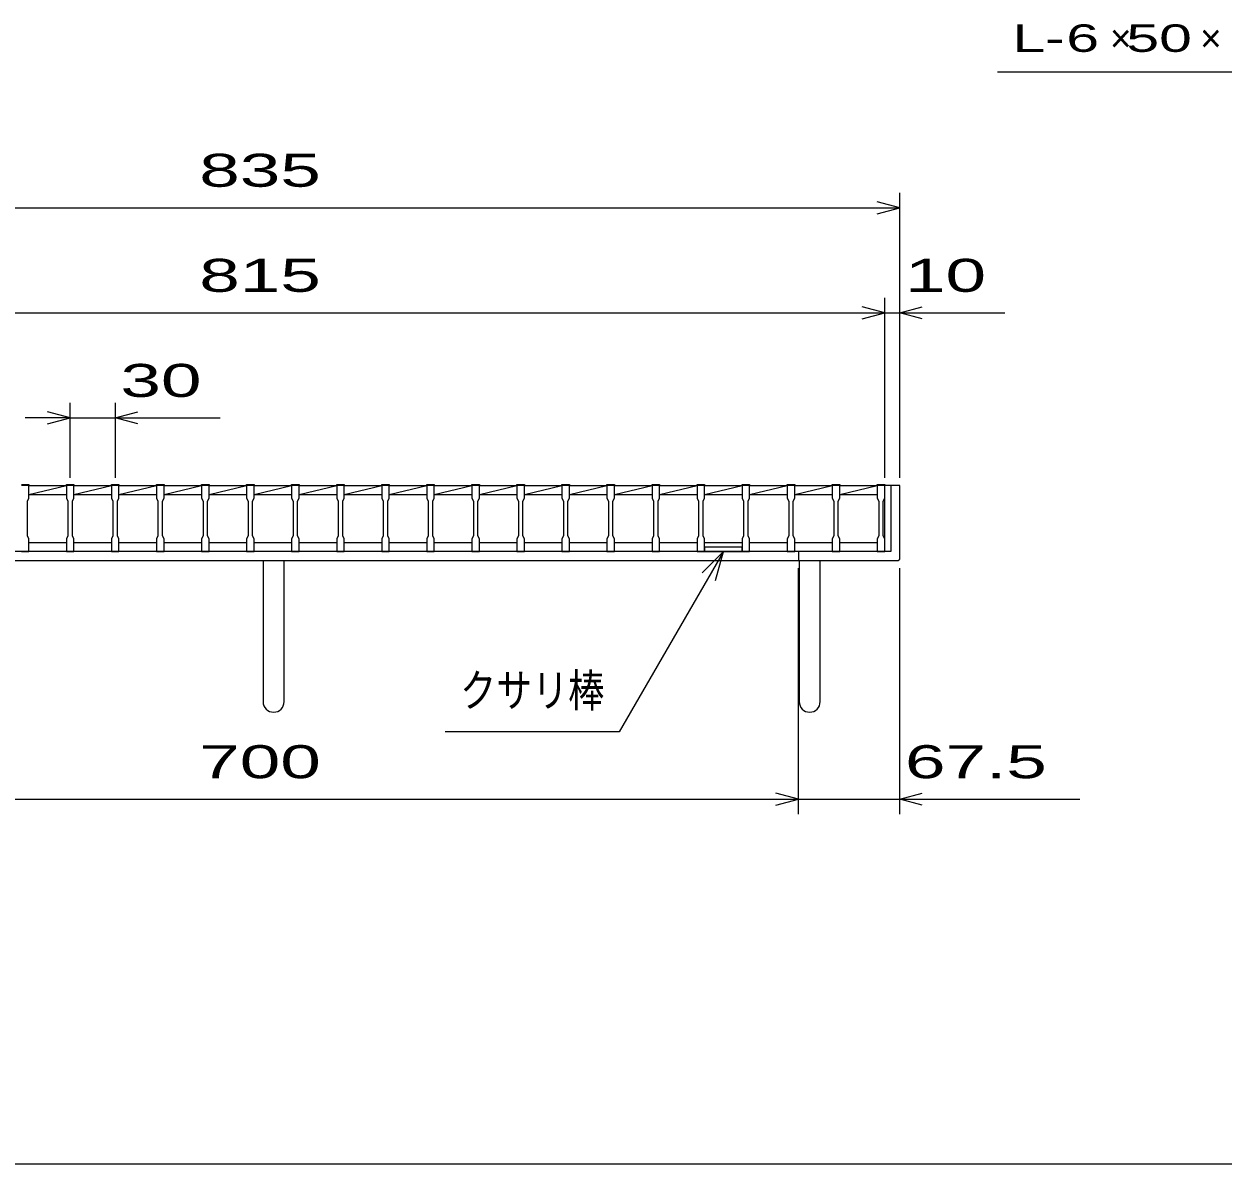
# Model space of a CAD drawing. Units: millimetres, scale not verified. Extents: x -1820 to 1731, y -1282 to 1054.
# Drawn here: x -1087 to -289, y -1146 to -387 of the extents above; entities that cross this region are included whole.
import ezdxf
from ezdxf.enums import TextEntityAlignment as Align

# ---------------------------------------------------------------- set-up
doc = ezdxf.new("R2010")
doc.units = ezdxf.units.MM
doc.header["$LTSCALE"] = 10
for name, color, linetype, lineweight in [('0_2', 150, 'Continuous', 25), ('16', 3, 'Continuous', 25), ('19', 6, 'Continuous', 25), ('22', 4, 'Continuous', 25)]:
    doc.layers.add(name, color=color, linetype=linetype, lineweight=lineweight)
doc.styles.add('ベクトル', font='')
doc.styles.get('ベクトル').set_extended_font_data('ベクトル')

msp = doc.modelspace()

# ---------------------------------------------------------------- linework, layer by layer
at = {"layer": '0_2'}
msp.add_line((1731, -1146.5), (-1729, -1146.5), dxfattribs=at)
at = {"layer": '16'}
for p, q in [((-1089, -693.8), (-1084, -693.8)), ((-1084, -694.5), (-1089, -694.5)), ((-1084, -693.8), (-1084, -694.5)), ((-1084, -703), (-1084, -694.5)), ((-1084, -694.5), (-1059, -694.5)), ((-1084, -700.5), (-1059, -694.5)), ((-1059, -694.5), (-1059, -693.8)), ((-1059, -693.8), (-1054, -693.8)), ((-1059, -694.5), (-1059, -703)), ((-1054, -694.5), (-1059, -694.5)), ((-1054, -693.8), (-1054, -694.5)), ((-1054, -703), (-1054, -694.5)), ((-1054, -694.5), (-1029, -694.5)), ((-1054, -700.5), (-1029, -694.5)), ((-1029, -694.5), (-1029, -693.8)), ((-1029, -693.8), (-1024, -693.8)), ((-1029, -694.5), (-1029, -703)), ((-1024, -694.5), (-1029, -694.5)), ((-1024, -693.8), (-1024, -694.5)), ((-1024, -703), (-1024, -694.5)), ((-1024, -694.5), (-999, -694.5)), ((-1024, -700.5), (-999, -694.5)), ((-999, -694.5), (-999, -693.8)), ((-999, -693.8), (-994, -693.8)), ((-999, -694.5), (-999, -703)), ((-994, -694.5), (-999, -694.5)), ((-994, -693.8), (-994, -694.5)), ((-994, -703), (-994, -694.5)), ((-994, -694.5), (-969, -694.5)), ((-994, -700.5), (-969, -694.5)), ((-969, -694.5), (-969, -693.8)), ((-969, -693.8), (-964, -693.8)), ((-969, -694.5), (-969, -703)), ((-964, -694.5), (-969, -694.5)), ((-964, -693.8), (-964, -694.5)), ((-964, -703), (-964, -694.5)), ((-964, -694.5), (-939, -694.5)), ((-964, -700.5), (-939, -694.5)), ((-939, -694.5), (-939, -693.8)), ((-939, -693.8), (-934, -693.8)), ((-939, -694.5), (-939, -703)), ((-934, -694.5), (-939, -694.5)), ((-934, -693.8), (-934, -694.5)), ((-934, -703), (-934, -694.5)), ((-934, -694.5), (-909, -694.5)), ((-934, -700.5), (-909, -694.5)), ((-909, -694.5), (-909, -693.8)), ((-909, -693.8), (-904, -693.8)), ((-909, -694.5), (-909, -703)), ((-904, -694.5), (-909, -694.5)), ((-904, -693.8), (-904, -694.5)), ((-904, -703), (-904, -694.5)), ((-904, -694.5), (-879, -694.5)), ((-904, -700.5), (-879, -694.5)), ((-879, -694.5), (-879, -693.8)), ((-879, -693.8), (-874, -693.8)), ((-879, -694.5), (-879, -703)), ((-874, -694.5), (-879, -694.5)), ((-874, -693.8), (-874, -694.5)), ((-874, -703), (-874, -694.5)), ((-874, -694.5), (-849, -694.5)), ((-874, -700.5), (-849, -694.5)), ((-849, -694.5), (-849, -693.8)), ((-849, -693.8), (-844, -693.8)), ((-849, -694.5), (-849, -703)), ((-844, -694.5), (-849, -694.5)), ((-844, -693.8), (-844, -694.5)), ((-844, -703), (-844, -694.5)), ((-844, -694.5), (-819, -694.5)), ((-844, -700.5), (-819, -694.5)), ((-819, -694.5), (-819, -693.8)), ((-819, -693.8), (-814, -693.8)), ((-819, -694.5), (-819, -703)), ((-814, -694.5), (-819, -694.5)), ((-814, -693.8), (-814, -694.5)), ((-814, -703), (-814, -694.5)), ((-814, -694.5), (-789, -694.5)), ((-814, -700.5), (-789, -694.5)), ((-789, -694.5), (-789, -693.8)), ((-789, -693.8), (-784, -693.8)), ((-789, -694.5), (-789, -703)), ((-784, -694.5), (-789, -694.5)), ((-784, -693.8), (-784, -694.5)), ((-784, -703), (-784, -694.5)), ((-784, -694.5), (-759, -694.5)), ((-784, -700.5), (-759, -694.5)), ((-759, -694.5), (-759, -693.8)), ((-759, -693.8), (-754, -693.8)), ((-759, -694.5), (-759, -703)), ((-754, -694.5), (-759, -694.5)), ((-754, -693.8), (-754, -694.5)), ((-754, -703), (-754, -694.5)), ((-754, -694.5), (-729, -694.5)), ((-754, -700.5), (-729, -694.5)), ((-729, -694.5), (-729, -693.8)), ((-729, -693.8), (-724, -693.8)), ((-729, -694.5), (-729, -703)), ((-724, -694.5), (-729, -694.5)), ((-724, -693.8), (-724, -694.5)), ((-724, -703), (-724, -694.5)), ((-724, -694.5), (-699, -694.5)), ((-724, -700.5), (-699, -694.5)), ((-699, -694.5), (-699, -693.8)), ((-699, -693.8), (-694, -693.8)), ((-699, -694.5), (-699, -703)), ((-694, -694.5), (-699, -694.5)), ((-694, -693.8), (-694, -694.5)), ((-694, -703), (-694, -694.5)), ((-694, -694.5), (-669, -694.5)), ((-694, -700.5), (-669, -694.5)), ((-669, -694.5), (-669, -693.8)), ((-669, -693.8), (-664, -693.8)), ((-669, -694.5), (-669, -703)), ((-664, -694.5), (-669, -694.5)), ((-664, -693.8), (-664, -694.5)), ((-664, -703), (-664, -694.5)), ((-664, -694.5), (-639, -694.5)), ((-664, -700.5), (-639, -694.5)), ((-639, -694.5), (-639, -693.8)), ((-639, -693.8), (-634, -693.8)), ((-639, -694.5), (-639, -703)), ((-634, -694.5), (-639, -694.5)), ((-634, -693.8), (-634, -694.5)), ((-634, -703), (-634, -694.5)), ((-634, -694.5), (-609, -694.5)), ((-634, -700.5), (-609, -694.5)), ((-609, -694.5), (-609, -693.8)), ((-609, -693.8), (-604, -693.8)), ((-609, -694.5), (-609, -703)), ((-604, -694.5), (-609, -694.5)), ((-604, -693.8), (-604, -694.5)), ((-604, -703), (-604, -694.5)), ((-604, -694.5), (-579, -694.5)), ((-604, -700.5), (-579, -694.5)), ((-579, -694.5), (-579, -693.8)), ((-579, -693.8), (-574, -693.8)), ((-579, -694.5), (-579, -703)), ((-574, -694.5), (-579, -694.5)), ((-574, -693.8), (-574, -694.5)), ((-574, -703), (-574, -694.5)), ((-574, -694.5), (-549, -694.5)), ((-574, -700.5), (-549, -694.5)), ((-549, -694.5), (-549, -693.8)), ((-549, -693.8), (-544, -693.8)), ((-549, -694.5), (-549, -703)), ((-544, -694.5), (-549, -694.5)), ((-544, -693.8), (-544, -694.5)), ((-544, -703), (-544, -694.5)), ((-544, -694.5), (-519, -694.5)), ((-544, -700.5), (-519, -694.5)), ((-519, -694.5), (-519, -693.8)), ((-519, -693.8), (-514, -693.8)), ((-519, -694.5), (-519, -703)), ((-514, -694.5), (-519, -694.5)), ((-514, -693.8), (-514, -694.5)), ((-514, -703), (-514, -694.5)), ((-514, -732.5), (-514, -694.5)), ((-1084, -700.5), (-1059, -700.5)), ((-1054, -700.5), (-1029, -700.5)), ((-1024, -700.5), (-999, -700.5)), ((-994, -700.5), (-969, -700.5)), ((-964, -700.5), (-939, -700.5)), ((-934, -700.5), (-909, -700.5)), ((-904, -700.5), (-879, -700.5)), ((-874, -700.5), (-849, -700.5)), ((-844, -700.5), (-819, -700.5)), ((-814, -700.5), (-789, -700.5)), ((-784, -700.5), (-759, -700.5)), ((-754, -700.5), (-729, -700.5)), ((-724, -700.5), (-699, -700.5)), ((-694, -700.5), (-669, -700.5)), ((-664, -700.5), (-639, -700.5)), ((-634, -700.5), (-609, -700.5)), ((-604, -700.5), (-579, -700.5)), ((-574, -700.5), (-549, -700.5)), ((-544, -700.5), (-519, -700.5)), ((-1085, -705), (-1084, -703)), ((-1085, -728), (-1085, -705)), ((-1059, -703), (-1058, -705)), ((-1058, -705), (-1058, -728)), ((-1055, -705), (-1054, -703)), ((-1055, -728), (-1055, -705)), ((-1029, -703), (-1028, -705)), ((-1028, -705), (-1028, -728)), ((-1025, -705), (-1024, -703)), ((-1025, -728), (-1025, -705)), ((-999, -703), (-998, -705)), ((-998, -705), (-998, -728)), ((-995, -705), (-994, -703)), ((-995, -728), (-995, -705)), ((-969, -703), (-968, -705)), ((-968, -705), (-968, -728)), ((-965, -705), (-964, -703)), ((-965, -728), (-965, -705)), ((-939, -703), (-938, -705)), ((-938, -705), (-938, -728)), ((-935, -705), (-934, -703)), ((-935, -728), (-935, -705)), ((-909, -703), (-908, -705)), ((-908, -705), (-908, -728)), ((-905, -705), (-904, -703)), ((-905, -728), (-905, -705)), ((-879, -703), (-878, -705)), ((-878, -705), (-878, -728)), ((-875, -705), (-874, -703)), ((-875, -728), (-875, -705)), ((-849, -703), (-848, -705)), ((-848, -705), (-848, -728)), ((-845, -705), (-844, -703)), ((-845, -728), (-845, -705)), ((-819, -703), (-818, -705)), ((-818, -705), (-818, -728)), ((-815, -705), (-814, -703)), ((-815, -728), (-815, -705)), ((-789, -703), (-788, -705)), ((-788, -705), (-788, -728)), ((-785, -705), (-784, -703)), ((-785, -728), (-785, -705)), ((-759, -703), (-758, -705)), ((-758, -705), (-758, -728)), ((-755, -705), (-754, -703)), ((-755, -728), (-755, -705)), ((-729, -703), (-728, -705)), ((-728, -705), (-728, -728)), ((-725, -705), (-724, -703)), ((-725, -728), (-725, -705)), ((-699, -703), (-698, -705)), ((-698, -705), (-698, -728)), ((-695, -705), (-694, -703)), ((-695, -728), (-695, -705)), ((-669, -703), (-668, -705)), ((-668, -705), (-668, -728)), ((-665, -705), (-664, -703)), ((-665, -728), (-665, -705)), ((-639, -703), (-638, -705)), ((-638, -705), (-638, -728)), ((-635, -705), (-634, -703)), ((-635, -728), (-635, -705)), ((-609, -703), (-608, -705)), ((-608, -705), (-608, -728)), ((-605, -705), (-604, -703)), ((-605, -728), (-605, -705)), ((-579, -703), (-578, -705)), ((-578, -705), (-578, -728)), ((-575, -705), (-574, -703)), ((-575, -728), (-575, -705)), ((-549, -703), (-548, -705)), ((-548, -705), (-548, -728)), ((-545, -705), (-544, -703)), ((-545, -728), (-545, -705)), ((-519, -703), (-518, -705)), ((-518, -705), (-518, -728)), ((-515, -705), (-514, -703)), ((-515, -728), (-515, -705)), ((-1084, -730), (-1085, -728)), ((-1084, -738.5), (-1084, -730)), ((-1084, -732.5), (-1059, -732.5)), ((-1058, -728), (-1059, -730)), ((-1059, -730), (-1059, -738.5)), ((-1054, -730), (-1055, -728)), ((-1054, -738.5), (-1054, -730)), ((-1054, -732.5), (-1029, -732.5)), ((-1028, -728), (-1029, -730)), ((-1029, -730), (-1029, -738.5)), ((-1024, -730), (-1025, -728)), ((-1024, -738.5), (-1024, -730)), ((-1024, -732.5), (-999, -732.5)), ((-998, -728), (-999, -730)), ((-999, -730), (-999, -738.5)), ((-994, -730), (-995, -728)), ((-994, -738.5), (-994, -730)), ((-994, -732.5), (-969, -732.5)), ((-968, -728), (-969, -730)), ((-969, -730), (-969, -738.5)), ((-964, -730), (-965, -728)), ((-964, -738.5), (-964, -730)), ((-964, -732.5), (-939, -732.5)), ((-938, -728), (-939, -730)), ((-939, -730), (-939, -738.5)), ((-934, -730), (-935, -728)), ((-934, -738.5), (-934, -730)), ((-934, -732.5), (-909, -732.5)), ((-908, -728), (-909, -730)), ((-909, -730), (-909, -738.5)), ((-904, -730), (-905, -728)), ((-904, -738.5), (-904, -730)), ((-904, -732.5), (-879, -732.5)), ((-878, -728), (-879, -730)), ((-879, -730), (-879, -738.5)), ((-874, -730), (-875, -728)), ((-874, -738.5), (-874, -730)), ((-874, -732.5), (-849, -732.5)), ((-848, -728), (-849, -730)), ((-849, -730), (-849, -738.5)), ((-844, -730), (-845, -728)), ((-844, -738.5), (-844, -730)), ((-844, -732.5), (-819, -732.5)), ((-818, -728), (-819, -730)), ((-819, -730), (-819, -738.5)), ((-814, -730), (-815, -728)), ((-814, -738.5), (-814, -730)), ((-814, -732.5), (-789, -732.5)), ((-788, -728), (-789, -730)), ((-789, -730), (-789, -738.5)), ((-784, -730), (-785, -728)), ((-784, -738.5), (-784, -730)), ((-784, -732.5), (-759, -732.5)), ((-758, -728), (-759, -730)), ((-759, -730), (-759, -738.5)), ((-754, -730), (-755, -728)), ((-754, -738.5), (-754, -730)), ((-754, -732.5), (-729, -732.5)), ((-728, -728), (-729, -730)), ((-729, -730), (-729, -738.5)), ((-724, -730), (-725, -728)), ((-724, -738.5), (-724, -730)), ((-724, -732.5), (-699, -732.5)), ((-698, -728), (-699, -730)), ((-699, -730), (-699, -738.5)), ((-694, -730), (-695, -728)), ((-694, -738.5), (-694, -730)), ((-694, -732.5), (-669, -732.5)), ((-668, -728), (-669, -730)), ((-669, -730), (-669, -738.5)), ((-664, -730), (-665, -728)), ((-664, -738.5), (-664, -730)), ((-664, -732.5), (-639, -732.5)), ((-638, -728), (-639, -730)), ((-639, -730), (-639, -738.5)), ((-634, -730), (-635, -728)), ((-634, -738.5), (-634, -730)), ((-634, -732.5), (-609, -732.5)), ((-608, -728), (-609, -730)), ((-609, -730), (-609, -738.5)), ((-604, -730), (-605, -728)), ((-604, -738.5), (-604, -730)), ((-604, -732.5), (-579, -732.5)), ((-578, -728), (-579, -730)), ((-579, -730), (-579, -738.5)), ((-574, -730), (-575, -728)), ((-574, -738.5), (-574, -730)), ((-574, -732.5), (-549, -732.5)), ((-548, -728), (-549, -730)), ((-549, -730), (-549, -738.5)), ((-544, -730), (-545, -728)), ((-544, -738.5), (-544, -730)), ((-544, -732.5), (-519, -732.5)), ((-518, -728), (-519, -730)), ((-519, -730), (-519, -738.5)), ((-514, -730), (-515, -728)), ((-514, -738.5), (-514, -730)), ((-1089, -738.5), (-1084, -738.5)), ((-1059, -738.5), (-1054, -738.5)), ((-1029, -738.5), (-1024, -738.5)), ((-999, -738.5), (-994, -738.5)), ((-969, -738.5), (-964, -738.5)), ((-939, -738.5), (-934, -738.5)), ((-909, -738.5), (-904, -738.5)), ((-879, -738.5), (-874, -738.5)), ((-849, -738.5), (-844, -738.5)), ((-819, -738.5), (-814, -738.5)), ((-789, -738.5), (-784, -738.5)), ((-759, -738.5), (-754, -738.5)), ((-729, -738.5), (-724, -738.5)), ((-699, -738.5), (-694, -738.5)), ((-669, -738.5), (-664, -738.5)), ((-639, -738.5), (-634, -738.5)), ((-609, -735.5), (-634, -735.5)), ((-634, -735.5), (-634, -738.5)), ((-634, -738.5), (-609, -738.5)), ((-609, -738.5), (-609, -735.5)), ((-609, -738.5), (-604, -738.5)), ((-579, -738.5), (-574, -738.5)), ((-549, -738.5), (-544, -738.5)), ((-519, -738.5), (-514, -738.5))]:
    msp.add_line(p, q, dxfattribs=at)
at = {"layer": '19'}
for p, q in [((-504, -694.5), (-514, -694.5)), ((-510, -694.5), (-510, -738.5)), ((-504, -743.5), (-504, -694.5)), ((-510, -738.5), (-1333, -738.5)), ((-571.5, -738.5), (-571.5, -744.5)), ((-1338, -744.5), (-505, -744.5)), ((-928, -744.5), (-928, -838.5)), ((-914, -838.5), (-914, -744.5)), ((-571, -744.5), (-571, -838.5)), ((-557, -838.5), (-557, -744.5)), ((-505, -744.5), (-504, -743.5))]:
    msp.add_line(p, q, dxfattribs=at)
for centre in [(-921, -838.5), (-564, -838.5)]:
    msp.add_arc(centre, 7, 180, 0, dxfattribs=at)
at = {"layer": '22'}
for p, q in [((-439, -419), (-209, -419)), ((-504, -689.5), (-504, -499.5)), ((-1339, -509.5), (-504, -509.5)), ((-504, -509.5), (-519, -505.5)), ((-519, -513.5), (-504, -509.5)), ((-514, -689.5), (-514, -569.5)), ((-504, -689.5), (-504, -569.5)), ((-1329, -579.5), (-514, -579.5)), ((-514, -579.5), (-529, -575.5)), ((-529, -583.5), (-514, -579.5)), ((-514, -579.5), (-504, -579.5)), ((-504, -579.5), (-489, -575.5)), ((-489, -583.5), (-504, -579.5)), ((-504, -579.5), (-434, -579.5)), ((-1056.5, -649.5), (-1071.5, -645.5)), ((-1056.5, -689.5), (-1056.5, -639.5)), ((-1026.5, -639.5), (-1026.5, -689.5)), ((-1026.5, -649.5), (-1011.5, -645.5)), ((-1056.5, -649.5), (-1086.5, -649.5)), ((-1071.5, -653.5), (-1056.5, -649.5)), ((-1056.5, -649.5), (-1026.5, -649.5)), ((-1011.5, -653.5), (-1026.5, -649.5)), ((-1026.5, -649.5), (-956.5, -649.5)), ((-621.5, -738.5), (-690.81, -858.55)), ((-571.5, -913.5), (-571.5, -749.5)), ((-504, -913.5), (-504, -749.5)), ((-690.81, -858.55), (-806.81, -858.55)), ((-571.5, -903.5), (-586.5, -899.5)), ((-504, -903.5), (-489, -899.5)), ((-1271.5, -903.5), (-571.5, -903.5)), ((-586.5, -907.5), (-571.5, -903.5)), ((-571.5, -903.5), (-504, -903.5)), ((-489, -907.5), (-504, -903.5)), ((-504, -903.5), (-384, -903.5))]:
    msp.add_line(p, q, dxfattribs=at)
at = {"layer": '22', "lineweight": 13}
for p, q in [((-621.5, -738.5), (-635.64, -752.64)), ((-626.68, -757.82), (-621.5, -738.5))]:
    msp.add_line(p, q, dxfattribs=at)

# ---------------------------------------------------------------- texts
at = {"layer": '22', "color": 2, "style": 'ベクトル'}
for s, height, width, p in [('L-', 18.33, 1.6, (-429, -396.5)), (' 6 ', 18.33, 1.6, (-404, -396.5)), (' 50 ', 18.33, 1.6, (-364, -396.5)), (' 835 ', 21.99, 1.65, (-984, -484.5)), (' 815 ', 21.99, 1.65, (-984, -554.5)), (' 10 ', 21.99, 1.65, (-514, -554.5)), (' 30 ', 21.99, 1.65, (-1036.5, -624.5)), (' 700 ', 21.99, 1.65, (-984, -878.5)), (' 67.5 ', 21.99, 1.65, (-514, -878.5))]:
    msp.add_text(s, height=height, dxfattribs=dict(at, width=width)).set_placement(p, align=Align.MIDDLE_LEFT)
for p in [(-364, -396.5), (-304, -396.5)]:
    msp.add_text('×', height=18.33, dxfattribs=at).set_placement(p, align=Align.MIDDLE_LEFT)
at = {"layer": '22', "color": 2, "style": 'ベクトル', "width": 0.8}
msp.add_text('クサリ棒', height=21.99, dxfattribs=at).set_placement((-700.81, -848.55), align=Align.BOTTOM_RIGHT)

doc.saveas('drawing.dxf')
